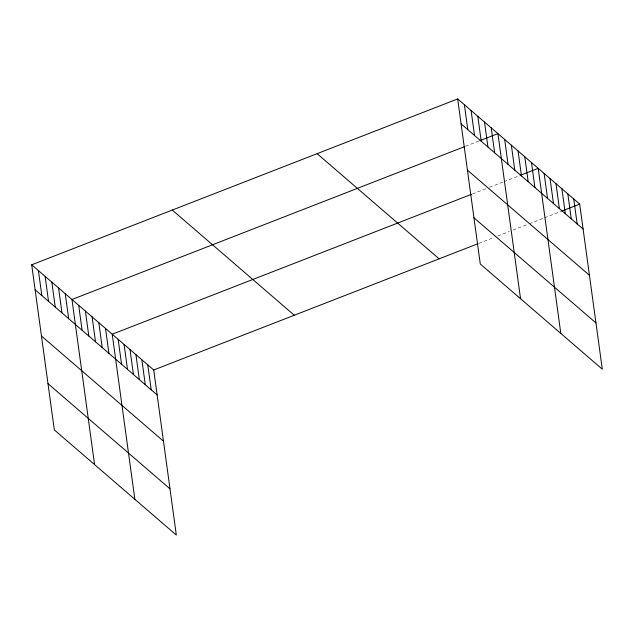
<?xml version="1.0" encoding="UTF-8"?>
<svg xmlns="http://www.w3.org/2000/svg" width="634" height="634" viewBox="0 0 634 634"><rect width="100%" height="100%" fill="white"/><g stroke="black" fill="none" stroke-linecap="round" stroke-linejoin="round"><path stroke-width="0.48" stroke-dasharray="3.17 2.38" d="M465.499 146.264L479.011 141.002M472.417 193.956L485.937 188.694M489.543 187.292L503.055 182.029M503.959 181.681L519.278 175.713M478.765 243.401L494.084 237.441M497.682 236.038L509.403 231.473M513.001 230.071L528.32 224.103M529.224 223.754L543.639 218.136M544.543 217.787L560.765 211.471"/><path stroke-width="0.95" d="M31.7 264.798L153.713 369.979L176.331 535.072L54.318 429.9L31.7 264.798L457.669 98.928L579.682 204.1L602.3 369.202L480.287 264.021L457.669 98.928M464.595 146.62L71.967 299.51L94.577 464.603M479.914 140.653L497.936 133.631L520.554 298.733M471.522 194.305L112.226 334.221L134.844 499.315M520.181 175.364L538.203 168.343L560.813 333.436M153.713 369.979L477.862 243.757M561.661 211.122L579.682 204.1M461.084 123.884L583.106 229.056M467.424 170.126L589.438 275.307M473.947 217.779L595.968 322.952M317.103 153.666L439.116 258.838M172.274 210.06L294.287 315.241M35.116 289.754L157.137 394.934M41.456 336.004L163.469 441.177M47.978 383.649L169.991 488.83M573.754 198.997L577.178 223.953M567.834 193.885L571.25 218.841M561.906 188.781L565.322 213.737M555.978 183.67L559.394 208.626M550.05 178.558L553.474 203.514M544.123 173.454L547.546 198.41M531.49 162.558L534.906 187.513M524.778 156.772L528.193 181.728M518.065 150.987L521.489 175.943M511.353 145.202L514.776 170.158M504.648 139.417L508.064 164.372M491.223 127.846L494.639 152.802M484.511 122.061L487.934 147.017M477.806 116.284L481.222 141.239M471.094 110.498L474.509 135.454M464.381 104.713L467.797 129.669M147.785 364.867L151.209 389.823M141.865 359.763L145.281 384.719M135.938 354.652L139.353 379.608M130.01 349.54L133.425 374.496M124.082 344.436L127.497 369.392M118.154 339.325L121.577 364.281M105.521 328.436L108.937 353.392M98.809 322.651L102.225 347.606M92.096 316.865L95.512 341.821M85.384 311.08L88.808 336.036M78.679 305.295L82.095 330.251M65.254 293.724L68.67 318.68M58.542 287.939L61.966 312.895M51.83 282.154L55.253 307.11M45.125 276.369L48.541 301.324M38.412 270.583L41.828 295.539"/></g></svg>
